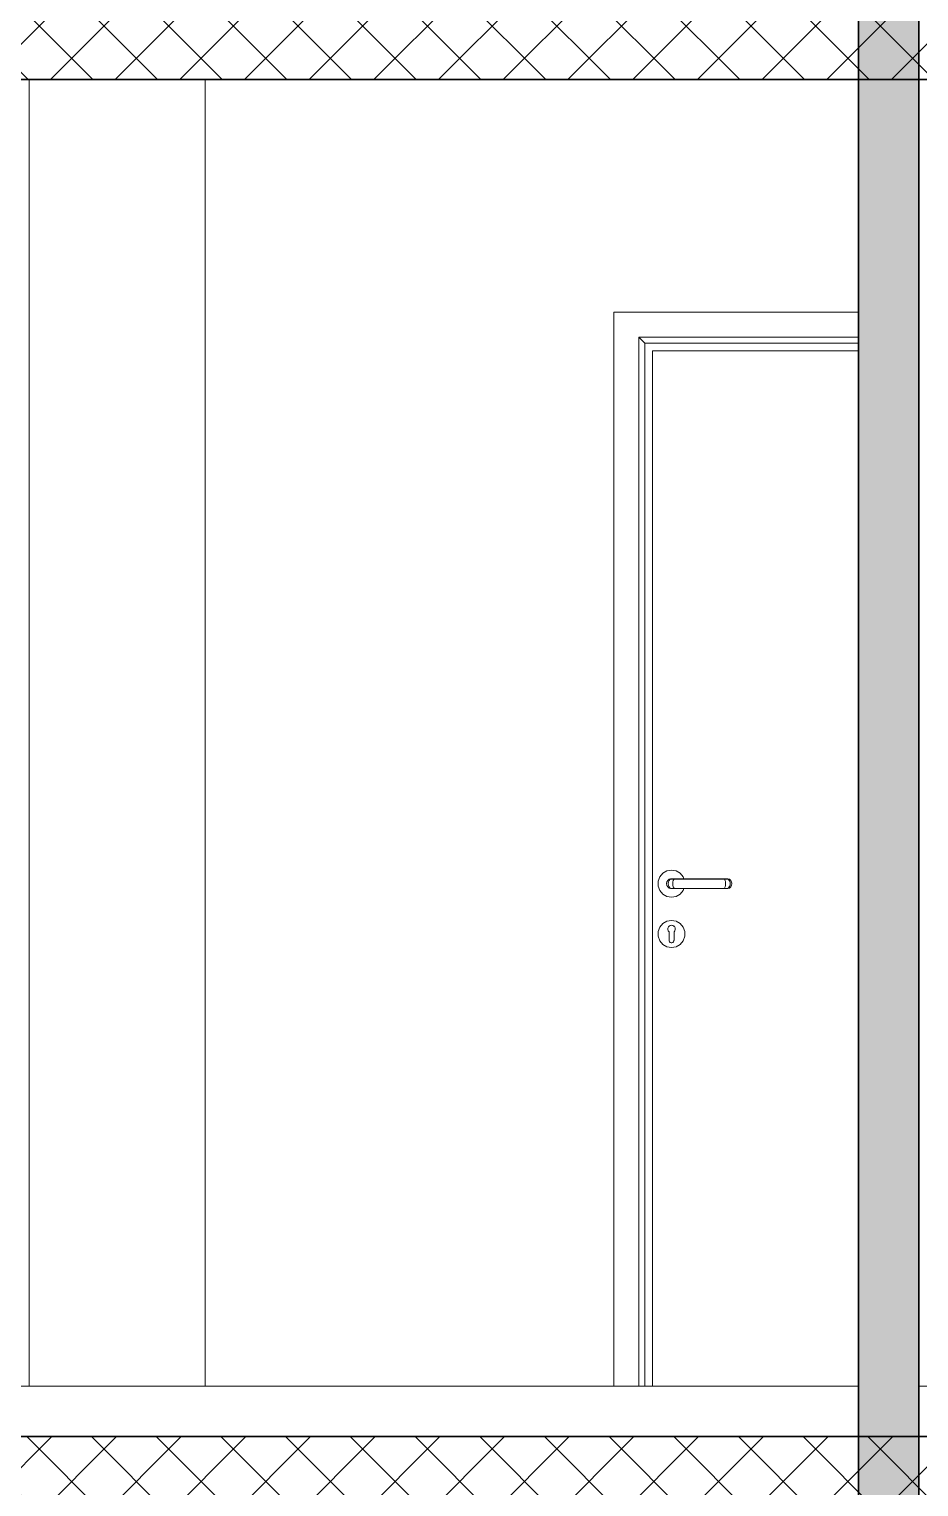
# Model space of a CAD drawing. Header units: millimetres. Extents: x -15634 to 67596, y -3027 to 55843.
# Drawn here: x 37944 to 39714, y 29396 to 32296 of the extents above; entities that cross this region are included whole.
import ezdxf

# ---------------------------------------------------------------- set-up
doc = ezdxf.new("R2010")
doc.units = ezdxf.units.MM
doc.header["$MEASUREMENT"] = 0
doc.set_wipeout_variables(frame=1)
doc.linetypes.add('Wipeout_Contour', pattern=[1000, 0, -1000])
doc.layers.add('Structural - Bearing', color=7, linetype='Continuous')
for name, color, linetype, lineweight in [('Structural - Bearing_Pen_No__1', 7, 'Continuous', 13), ('Structural - Bearing_Pen_No__101', 252, 'Continuous', 13), ('Structural - Bearing_Pen_No__7', 7, 'Continuous', 35)]:
    doc.layers.add(name, color=color, linetype=linetype, lineweight=lineweight)
doc.layers.add('Structural - Bearing_Pen_No__61', color=7, linetype='Continuous', lineweight=20, true_color=0x6a6a6a)
doc.layers.add('Structural - Bearing_Pen_No__82', color=7, linetype='Continuous', lineweight=20, true_color=0xaaaaaa)
pattern_1 = [(45, (0, 0), (-64.34671, 64.34671), []), (135, (0, 0), (64.34671, 64.34671), [])]

msp = doc.modelspace()

# ---------------------------------------------------------------- linework, layer by layer
at = {"layer": 'Structural - Bearing_Pen_No__1', "color": 7, "linetype": 'Continuous', "lineweight": 13}
for p, q in [((39714.4, 29495.6), (39714.4, 32395.6)), ((39714.4, 26595.6), (39714.4, 29495.6)), ((39714.4, 29495.6), (43944.4, 29495.6))]:
    msp.add_line(p, q, dxfattribs=at)
at = {"layer": 'Structural - Bearing_Pen_No__61', "color": 251, "linetype": 'Continuous', "lineweight": 20, "true_color": 0x6a6a6a}
msp.add_lwpolyline([(39714.4, 29595.6), (43944.4, 29595.6)], dxfattribs=at)

# ---------------------------------------------------------------- wipeouts: each hides what was drawn before it
at = {"color": 254, "linetype": 'Wipeout_Contour', "lineweight": 0, "ltscale": 196189.724483}
msp.add_wipeout([(37944.4, 29495.6), (38294.4, 29495.6), (38294.4, 32195.6), (37944.4, 32195.6)], dxfattribs=at).dxf.layer = 'Structural - Bearing'
at = {"color": 254, "linetype": 'Wipeout_Contour', "lineweight": 0, "ltscale": 198917.52706}
msp.add_wipeout([(39169.4, 31670.6), (39157.4, 31682.6), (39157.4, 29595.6), (39169.4, 29595.6)], dxfattribs=at).dxf.layer = 'Structural - Bearing'
at = {"color": 254, "linetype": 'Wipeout_Contour', "lineweight": 0, "ltscale": 347891.274648}
msp.add_wipeout([(39228.8, 30509.4), (39229.7, 30507), (39229.8, 30504.4), (39229.7, 30504.4), (39239.7, 30516.2), (39231.6, 30520.9), (39227.8, 30510.5)], dxfattribs=at).dxf.layer = 'Structural - Bearing'

# ---------------------------------------------------------------- next in the draw order: linework, layer by layer
at = {"layer": 'Structural - Bearing_Pen_No__82', "color": 253, "linetype": 'Continuous', "lineweight": 20, "true_color": 0xaaaaaa}
msp.add_line((37944.4, 29595.6), (37944.4, 32195.6), dxfattribs=at)

# ---------------------------------------------------------------- next in the draw order: wipeouts: each hides what was drawn before it
at = {"color": 254, "linetype": 'Wipeout_Contour', "lineweight": 0, "ltscale": 202153.212318}
msp.add_wipeout([(39157.4, 31682.6), (39169.4, 31670.6), (39594.4, 31670.6), (39594.4, 31682.6)], dxfattribs=at).dxf.layer = 'Structural - Bearing'
at = {"color": 254, "linetype": 'Wipeout_Contour', "lineweight": 0, "ltscale": 298182.568609}
msp.add_wipeout([(39228.9, 30502), (39227.4, 30500), (39227.4, 30498.5), (39245.7, 30509.1), (39239.7, 30516.2), (39229.7, 30504.4)], dxfattribs=at).dxf.layer = 'Structural - Bearing'

# ---------------------------------------------------------------- next in the draw order: wipeouts: each hides what was drawn before it
at = {"color": 254, "linetype": 'Wipeout_Contour', "lineweight": 0, "ltscale": 198858.908114}
msp.add_wipeout([(39107.4, 29595.6), (39157.4, 29595.6), (39157.4, 31682.6), (39107.4, 31732.6)], dxfattribs=at).dxf.layer = 'Structural - Bearing'
at = {"color": 254, "linetype": 'Wipeout_Contour', "lineweight": 0, "ltscale": 198829.356459}
msp.add_wipeout([(39239.7, 30516.3), (39231.6, 30521), (39231.6, 30520.9), (39239.7, 30516.2)], dxfattribs=at).dxf.layer = 'Structural - Bearing'

# ---------------------------------------------------------------- next in the draw order: wipeouts: each hides what was drawn before it
at = {"color": 254, "linetype": 'Wipeout_Contour', "lineweight": 0, "ltscale": 202182.749193}
msp.add_wipeout([(39107.4, 31732.6), (39157.4, 31682.6), (39594.4, 31682.6), (39594.4, 31732.6)], dxfattribs=at).dxf.layer = 'Structural - Bearing'
at = {"color": 254, "linetype": 'Wipeout_Contour', "lineweight": 0, "ltscale": 198933.664498}
msp.add_wipeout([(39169.4, 29595.6), (39184.4, 29595.6), (39184.4, 31655.6), (39169.4, 31655.6)], dxfattribs=at).dxf.layer = 'Structural - Bearing'
at = {"color": 254, "linetype": 'Wipeout_Contour', "lineweight": 0, "ltscale": 298185.850176}
msp.add_wipeout([(39227.1, 30511.3), (39227.8, 30510.5), (39231.6, 30520.9), (39222.4, 30522.5), (39222.4, 30513), (39224.9, 30512.6)], dxfattribs=at).dxf.layer = 'Structural - Bearing'

# ---------------------------------------------------------------- next in the draw order: wipeouts: each hides what was drawn before it
at = {"color": 254, "linetype": 'Wipeout_Contour', "lineweight": 0, "ltscale": 252502.293989}
msp.add_wipeout([(39169.4, 31670.6), (39169.4, 31655.6), (39184.4, 31655.6), (39594.4, 31655.6), (39594.4, 31670.6)], dxfattribs=at).dxf.layer = 'Structural - Bearing'
at = {"color": 254, "linetype": 'Wipeout_Contour', "lineweight": 0, "ltscale": 1392795.351015253}
msp.add_wipeout([(39195.8, 30600.3), (39195.8, 30590.9), (39199, 30582.1), (39205, 30574.9), (39213.1, 30570.2), (39222.4, 30568.6), (39231.6, 30570.2), (39239.7, 30574.9), (39245.7, 30582.1), (39247.1, 30585.8), (39237.6, 30585.8), (39220.6, 30585.8), (39217.4, 30586.9), (39214.7, 30589.2), (39213, 30592.2), (39212.4, 30595.6), (39213, 30599), (39214.7, 30602), (39217.4, 30604.3), (39220.6, 30605.5), (39247.1, 30605.5), (39245.7, 30609.1), (39239.7, 30616.3), (39231.6, 30621), (39222.4, 30622.6), (39213.1, 30621), (39205, 30616.3), (39199, 30609.1)], dxfattribs=at).dxf.layer = 'Structural - Bearing'
at = {"color": 254, "linetype": 'Wipeout_Contour', "lineweight": 0, "ltscale": 198791.436598}
msp.add_wipeout([(39227.4, 30496.5), (39248.9, 30500.3), (39245.7, 30509.1), (39227.4, 30498.5)], dxfattribs=at).dxf.layer = 'Structural - Bearing'

# ---------------------------------------------------------------- next in the draw order: wipeouts: each hides what was drawn before it
at = {"color": 254, "linetype": 'Wipeout_Contour', "lineweight": 0, "ltscale": 198946.728404}
msp.add_wipeout([(39215.4, 30595.6), (39212.4, 30595.6), (39213, 30592.2), (39216, 30592.2)], dxfattribs=at).dxf.layer = 'Structural - Bearing'
at = {"color": 254, "linetype": 'Wipeout_Contour', "lineweight": 0, "ltscale": 198809.753539}
msp.add_wipeout([(39231.6, 30521), (39222.4, 30522.6), (39222.4, 30522.5), (39231.6, 30520.9)], dxfattribs=at).dxf.layer = 'Structural - Bearing'
at = {"color": 254, "linetype": 'Wipeout_Contour', "lineweight": 0, "ltscale": 248399.648059}
msp.add_wipeout([(39231.6, 30470.3), (39239.7, 30475), (39227.4, 30489.6), (39227.4, 30483.1), (39227.2, 30482.3)], dxfattribs=at).dxf.layer = 'Structural - Bearing'

# ---------------------------------------------------------------- next in the draw order: wipeouts: each hides what was drawn before it
at = {"color": 254, "linetype": 'Wipeout_Contour', "lineweight": 0, "ltscale": 198942.301971}
msp.add_wipeout([(39216, 30592.2), (39213, 30592.2), (39214.7, 30589.2), (39217.5, 30589.2)], dxfattribs=at).dxf.layer = 'Structural - Bearing'
at = {"color": 254, "linetype": 'Wipeout_Contour', "lineweight": 0, "ltscale": 298150.302696}
msp.add_wipeout([(39219.8, 30512.6), (39222.4, 30513), (39222.4, 30522.5), (39213.2, 30520.9), (39216.9, 30510.5), (39217.6, 30511.3)], dxfattribs=at).dxf.layer = 'Structural - Bearing'
at = {"color": 254, "linetype": 'Wipeout_Contour', "lineweight": 0, "ltscale": 198745.030436}
msp.add_wipeout([(39227.4, 30489.6), (39239.7, 30475), (39245.7, 30482.2), (39227.4, 30492.7)], dxfattribs=at).dxf.layer = 'Structural - Bearing'

# ---------------------------------------------------------------- next in the draw order: wipeouts: each hides what was drawn before it
at = {"color": 254, "linetype": 'Wipeout_Contour', "lineweight": 0, "ltscale": 198992.602999}
msp.add_wipeout([(39217.4, 30604.3), (39219.9, 30604.3), (39222.8, 30605.5), (39220.6, 30605.5)], dxfattribs=at).dxf.layer = 'Structural - Bearing'
at = {"color": 254, "linetype": 'Wipeout_Contour', "lineweight": 0, "ltscale": 198942.421014}
msp.add_wipeout([(39214.7, 30589.2), (39217.4, 30586.9), (39219.9, 30586.9), (39217.5, 30589.2)], dxfattribs=at).dxf.layer = 'Structural - Bearing'
at = {"color": 254, "linetype": 'Wipeout_Contour', "lineweight": 0, "ltscale": 198780.649741}
msp.add_wipeout([(39222.4, 30522.6), (39213.1, 30521), (39213.2, 30520.9), (39222.4, 30522.5)], dxfattribs=at).dxf.layer = 'Structural - Bearing'
at = {"color": 254, "linetype": 'Wipeout_Contour', "lineweight": 0, "ltscale": 198765.235098}
msp.add_wipeout([(39227.4, 30492.7), (39245.7, 30482.2), (39248.9, 30490.9), (39227.4, 30494.7)], dxfattribs=at).dxf.layer = 'Structural - Bearing'

# ---------------------------------------------------------------- next in the draw order: wipeouts: each hides what was drawn before it
at = {"color": 254, "linetype": 'Wipeout_Contour', "lineweight": 0, "ltscale": 198979.544209}
msp.add_wipeout([(39214.7, 30602), (39217.5, 30602), (39219.9, 30604.3), (39217.4, 30604.3)], dxfattribs=at).dxf.layer = 'Structural - Bearing'
at = {"color": 254, "linetype": 'Wipeout_Contour', "lineweight": 0, "ltscale": 198947.066622}
msp.add_wipeout([(39217.4, 30586.9), (39220.6, 30585.8), (39222.8, 30585.8), (39219.9, 30586.9)], dxfattribs=at).dxf.layer = 'Structural - Bearing'
at = {"color": 254, "linetype": 'Wipeout_Contour', "lineweight": 0, "ltscale": 198780.740518}
msp.add_wipeout([(39227.4, 30494.7), (39248.9, 30490.9), (39248.9, 30500.3), (39227.4, 30496.5)], dxfattribs=at).dxf.layer = 'Structural - Bearing'

# ---------------------------------------------------------------- next in the draw order: wipeouts: each hides what was drawn before it
at = {"color": 254, "linetype": 'Wipeout_Contour', "lineweight": 0, "ltscale": 198966.533192}
msp.add_wipeout([(39214.7, 30602), (39213, 30599), (39216, 30599), (39217.5, 30602)], dxfattribs=at).dxf.layer = 'Structural - Bearing'
at = {"color": 254, "linetype": 'Wipeout_Contour', "lineweight": 0, "ltscale": 347793.337157}
msp.add_wipeout([(39216, 30509.4), (39216.9, 30510.5), (39213.2, 30520.9), (39205.1, 30516.2), (39215, 30504.4), (39215, 30504.4), (39215, 30507)], dxfattribs=at).dxf.layer = 'Structural - Bearing'
at = {"color": 254, "linetype": 'Wipeout_Contour', "lineweight": 0, "ltscale": 198832.060089}
msp.add_wipeout([(39249, 30500.3), (39245.7, 30509.1), (39245.7, 30509.1), (39248.9, 30500.3)], dxfattribs=at).dxf.layer = 'Structural - Bearing'
at = {"color": 254, "linetype": 'Wipeout_Contour', "lineweight": 0, "ltscale": 397393.792703}
msp.add_wipeout([(39227.1, 30481.4), (39226.2, 30479.9), (39224.9, 30478.8), (39223.2, 30478.2), (39222.4, 30478.2), (39222.4, 30468.7), (39231.6, 30470.3), (39227.2, 30482.3)], dxfattribs=at).dxf.layer = 'Structural - Bearing'

# ---------------------------------------------------------------- next in the draw order: wipeouts: each hides what was drawn before it
at = {"color": 254, "linetype": 'Wipeout_Contour', "lineweight": 0, "ltscale": 198955.143962}
msp.add_wipeout([(39212.4, 30595.6), (39215.4, 30595.6), (39216, 30599), (39213, 30599)], dxfattribs=at).dxf.layer = 'Structural - Bearing'
at = {"color": 254, "linetype": 'Wipeout_Contour', "lineweight": 0, "ltscale": 198745.563228}
msp.add_wipeout([(39213.1, 30521), (39205, 30516.3), (39205.1, 30516.2), (39213.2, 30520.9)], dxfattribs=at).dxf.layer = 'Structural - Bearing'
at = {"color": 254, "linetype": 'Wipeout_Contour', "lineweight": 0, "ltscale": 198716.518197}
msp.add_wipeout([(39231.6, 30470.2), (39239.7, 30474.9), (39239.7, 30475), (39231.6, 30470.3)], dxfattribs=at).dxf.layer = 'Structural - Bearing'

# ---------------------------------------------------------------- next in the draw order: wipeouts: each hides what was drawn before it
at = {"color": 254, "linetype": 'Wipeout_Contour', "lineweight": 0, "ltscale": 198965.927525}
msp.add_wipeout([(39215.4, 30595.6), (39216, 30592.2), (39225, 30592.2), (39224.7, 30595.6)], dxfattribs=at).dxf.layer = 'Structural - Bearing'
at = {"color": 254, "linetype": 'Wipeout_Contour', "lineweight": 0, "ltscale": 298078.929072}
msp.add_wipeout([(39215.8, 30502), (39215, 30504.4), (39205.1, 30516.2), (39199.1, 30509.1), (39217.4, 30498.5), (39217.4, 30500)], dxfattribs=at).dxf.layer = 'Structural - Bearing'
at = {"color": 254, "linetype": 'Wipeout_Contour', "lineweight": 0, "ltscale": 397350.947503}
msp.add_wipeout([(39221.5, 30478.2), (39219.9, 30478.8), (39218.5, 30479.9), (39217.7, 30481.4), (39217.5, 30482.3), (39213.2, 30470.3), (39222.4, 30468.7), (39222.4, 30478.2)], dxfattribs=at).dxf.layer = 'Structural - Bearing'
at = {"color": 254, "linetype": 'Wipeout_Contour', "lineweight": 0, "ltscale": 198753.361678}
msp.add_wipeout([(39239.7, 30474.9), (39245.7, 30482.1), (39245.7, 30482.2), (39239.7, 30475)], dxfattribs=at).dxf.layer = 'Structural - Bearing'

# ---------------------------------------------------------------- next in the draw order: wipeouts: each hides what was drawn before it
at = {"color": 254, "linetype": 'Wipeout_Contour', "lineweight": 0, "ltscale": 198960.59629}
msp.add_wipeout([(39216, 30592.2), (39217.5, 30589.2), (39225.9, 30589.2), (39225, 30592.2)], dxfattribs=at).dxf.layer = 'Structural - Bearing'
at = {"color": 254, "linetype": 'Wipeout_Contour', "lineweight": 0, "ltscale": 198708.718347}
msp.add_wipeout([(39205, 30516.3), (39199, 30509.1), (39199.1, 30509.1), (39205.1, 30516.2)], dxfattribs=at).dxf.layer = 'Structural - Bearing'
at = {"color": 254, "linetype": 'Wipeout_Contour', "lineweight": 0, "ltscale": 198787.507563}
msp.add_wipeout([(39245.7, 30482.1), (39249, 30490.9), (39248.9, 30490.9), (39245.7, 30482.2)], dxfattribs=at).dxf.layer = 'Structural - Bearing'

# ---------------------------------------------------------------- next in the draw order: wipeouts: each hides what was drawn before it
at = {"color": 254, "linetype": 'Wipeout_Contour', "lineweight": 0, "ltscale": 199006.932146}
msp.add_wipeout([(39222.8, 30605.5), (39219.9, 30604.3), (39227.3, 30604.3), (39229, 30605.5)], dxfattribs=at).dxf.layer = 'Structural - Bearing'
at = {"color": 254, "linetype": 'Wipeout_Contour', "lineweight": 0, "ltscale": 198959.025188}
msp.add_wipeout([(39217.5, 30589.2), (39219.9, 30586.9), (39227.3, 30586.9), (39225.9, 30589.2)], dxfattribs=at).dxf.layer = 'Structural - Bearing'
at = {"color": 254, "linetype": 'Wipeout_Contour', "lineweight": 0, "ltscale": 198696.811492}
msp.add_wipeout([(39217.4, 30498.5), (39199.1, 30509.1), (39195.9, 30500.3), (39217.4, 30496.5)], dxfattribs=at).dxf.layer = 'Structural - Bearing'
at = {"color": 254, "linetype": 'Wipeout_Contour', "lineweight": 0, "ltscale": 198814.834488}
msp.add_wipeout([(39249, 30490.9), (39249, 30500.3), (39248.9, 30500.3), (39248.9, 30490.9)], dxfattribs=at).dxf.layer = 'Structural - Bearing'
at = {"color": 254, "linetype": 'Wipeout_Contour', "lineweight": 0, "ltscale": 198681.420701}
msp.add_wipeout([(39222.4, 30468.6), (39231.6, 30470.2), (39231.6, 30470.3), (39222.4, 30468.7)], dxfattribs=at).dxf.layer = 'Structural - Bearing'

# ---------------------------------------------------------------- next in the draw order: wipeouts: each hides what was drawn before it
at = {"color": 254, "linetype": 'Wipeout_Contour', "lineweight": 0, "ltscale": 198996.145308}
msp.add_wipeout([(39219.9, 30604.3), (39217.5, 30602), (39225.9, 30602), (39227.3, 30604.3)], dxfattribs=at).dxf.layer = 'Structural - Bearing'
at = {"color": 254, "linetype": 'Wipeout_Contour', "lineweight": 0, "ltscale": 198961.399037}
msp.add_wipeout([(39219.9, 30586.9), (39222.8, 30585.8), (39229, 30585.8), (39227.3, 30586.9)], dxfattribs=at).dxf.layer = 'Structural - Bearing'
at = {"color": 254, "linetype": 'Wipeout_Contour', "lineweight": 0, "ltscale": 248332.574872}
msp.add_wipeout([(39205.1, 30475), (39213.2, 30470.3), (39217.5, 30482.3), (39217.4, 30483.1), (39217.4, 30489.6)], dxfattribs=at).dxf.layer = 'Structural - Bearing'

# ---------------------------------------------------------------- next in the draw order: wipeouts: each hides what was drawn before it
at = {"color": 254, "linetype": 'Wipeout_Contour', "lineweight": 0, "ltscale": 198984.825303}
msp.add_wipeout([(39217.5, 30602), (39216, 30599), (39225, 30599), (39225.9, 30602)], dxfattribs=at).dxf.layer = 'Structural - Bearing'
at = {"color": 254, "linetype": 'Wipeout_Contour', "lineweight": 0, "ltscale": 198674.559342}
msp.add_wipeout([(39199, 30509.1), (39195.8, 30500.3), (39195.9, 30500.3), (39199.1, 30509.1)], dxfattribs=at).dxf.layer = 'Structural - Bearing'
at = {"color": 254, "linetype": 'Wipeout_Contour', "lineweight": 0, "ltscale": 198652.298649}
msp.add_wipeout([(39213.1, 30470.2), (39222.4, 30468.6), (39222.4, 30468.7), (39213.2, 30470.3)], dxfattribs=at).dxf.layer = 'Structural - Bearing'

# ---------------------------------------------------------------- next in the draw order: wipeouts: each hides what was drawn before it
at = {"color": 254, "linetype": 'Wipeout_Contour', "lineweight": 0, "ltscale": 198974.342278}
msp.add_wipeout([(39216, 30599), (39215.4, 30595.6), (39224.7, 30595.6), (39225, 30599)], dxfattribs=at).dxf.layer = 'Structural - Bearing'
at = {"color": 254, "linetype": 'Wipeout_Contour', "lineweight": 0, "ltscale": 198681.296399}
msp.add_wipeout([(39217.4, 30496.5), (39195.9, 30500.3), (39195.9, 30490.9), (39217.4, 30494.7)], dxfattribs=at).dxf.layer = 'Structural - Bearing'

# ---------------------------------------------------------------- next in the draw order: wipeouts: each hides what was drawn before it
at = {"color": 254, "linetype": 'Wipeout_Contour', "lineweight": 0, "ltscale": 198998.11617}
msp.add_wipeout([(39236.1, 30595.6), (39224.7, 30595.6), (39225, 30592.2), (39236.1, 30592.2)], dxfattribs=at).dxf.layer = 'Structural - Bearing'
at = {"color": 254, "linetype": 'Wipeout_Contour', "lineweight": 0, "ltscale": 198670.5925}
msp.add_wipeout([(39217.4, 30494.7), (39195.9, 30490.9), (39199.1, 30482.2), (39217.4, 30492.7)], dxfattribs=at).dxf.layer = 'Structural - Bearing'

# ---------------------------------------------------------------- next in the draw order: wipeouts: each hides what was drawn before it
at = {"color": 254, "linetype": 'Wipeout_Contour', "lineweight": 0, "ltscale": 198991.378054}
msp.add_wipeout([(39225, 30592.2), (39225.9, 30589.2), (39236.4, 30589.2), (39236.1, 30592.2)], dxfattribs=at).dxf.layer = 'Structural - Bearing'
at = {"color": 254, "linetype": 'Wipeout_Contour', "lineweight": 0, "ltscale": 198664.625713}
msp.add_wipeout([(39217.4, 30492.7), (39199.1, 30482.2), (39205.1, 30475), (39217.4, 30489.6)], dxfattribs=at).dxf.layer = 'Structural - Bearing'

# ---------------------------------------------------------------- next in the draw order: wipeouts: each hides what was drawn before it
at = {"color": 254, "linetype": 'Wipeout_Contour', "lineweight": 0, "ltscale": 199031.485929}
msp.add_wipeout([(39229, 30605.5), (39227.3, 30604.3), (39236.7, 30604.3), (39237.1, 30605.5)], dxfattribs=at).dxf.layer = 'Structural - Bearing'
at = {"color": 254, "linetype": 'Wipeout_Contour', "lineweight": 0, "ltscale": 198987.156818}
msp.add_wipeout([(39225.9, 30589.2), (39227.3, 30586.9), (39236.7, 30586.9), (39236.4, 30589.2)], dxfattribs=at).dxf.layer = 'Structural - Bearing'
at = {"color": 254, "linetype": 'Wipeout_Contour', "lineweight": 0, "ltscale": 198647.213522}
msp.add_wipeout([(39195.8, 30500.3), (39195.8, 30490.9), (39195.9, 30490.9), (39195.9, 30500.3)], dxfattribs=at).dxf.layer = 'Structural - Bearing'
at = {"color": 254, "linetype": 'Wipeout_Contour', "lineweight": 0, "ltscale": 198632.678807}
msp.add_wipeout([(39205, 30474.9), (39213.1, 30470.2), (39213.2, 30470.3), (39205.1, 30475)], dxfattribs=at).dxf.layer = 'Structural - Bearing'

# ---------------------------------------------------------------- next in the draw order: wipeouts: each hides what was drawn before it
at = {"color": 254, "linetype": 'Wipeout_Contour', "lineweight": 0, "ltscale": 199024.271733}
msp.add_wipeout([(39227.3, 30604.3), (39225.9, 30602), (39236.4, 30602), (39236.7, 30604.3)], dxfattribs=at).dxf.layer = 'Structural - Bearing'
at = {"color": 254, "linetype": 'Wipeout_Contour', "lineweight": 0, "ltscale": 198985.958411}
msp.add_wipeout([(39227.3, 30586.9), (39229, 30585.8), (39237.1, 30585.8), (39236.7, 30586.9)], dxfattribs=at).dxf.layer = 'Structural - Bearing'
at = {"color": 254, "linetype": 'Wipeout_Contour', "lineweight": 0, "ltscale": 198629.97255}
msp.add_wipeout([(39195.8, 30490.9), (39199, 30482.1), (39199.1, 30482.2), (39195.9, 30490.9)], dxfattribs=at).dxf.layer = 'Structural - Bearing'

# ---------------------------------------------------------------- next in the draw order: wipeouts: each hides what was drawn before it
at = {"color": 254, "linetype": 'Wipeout_Contour', "lineweight": 0, "ltscale": 199015.603356}
msp.add_wipeout([(39225.9, 30602), (39225, 30599), (39236.1, 30599), (39236.4, 30602)], dxfattribs=at).dxf.layer = 'Structural - Bearing'
at = {"color": 254, "linetype": 'Wipeout_Contour', "lineweight": 0, "ltscale": 198624.924538}
msp.add_wipeout([(39199, 30482.1), (39205, 30474.9), (39205.1, 30475), (39199.1, 30482.2)], dxfattribs=at).dxf.layer = 'Structural - Bearing'

# ---------------------------------------------------------------- next in the draw order: wipeouts: each hides what was drawn before it
at = {"color": 254, "linetype": 'Wipeout_Contour', "lineweight": 0, "ltscale": 199006.529577}
msp.add_wipeout([(39225, 30599), (39224.7, 30595.6), (39236.1, 30595.6), (39236.1, 30599)], dxfattribs=at).dxf.layer = 'Structural - Bearing'
at = {"color": 254, "linetype": 'Wipeout_Contour', "lineweight": 0, "ltscale": 1341470.86408946}
msp.add_wipeout([(39215, 30507), (39215, 30504.4), (39215.8, 30502), (39217.4, 30500), (39217.4, 30483.1), (39217.7, 30481.4), (39218.5, 30479.9), (39219.9, 30478.8), (39221.5, 30478.2), (39223.2, 30478.2), (39224.9, 30478.8), (39226.2, 30479.9), (39227.1, 30481.4), (39227.4, 30483.1), (39227.4, 30500), (39228.9, 30502), (39229.7, 30504.4), (39229.8, 30504.4), (39229.7, 30507), (39228.8, 30509.4), (39227.8, 30510.5), (39227.1, 30511.3), (39224.9, 30512.6), (39222.4, 30513), (39219.8, 30512.6), (39217.6, 30511.3), (39216, 30509.4)], dxfattribs=at).dxf.layer = 'Structural - Bearing'

# ---------------------------------------------------------------- next in the draw order: wipeouts: each hides what was drawn before it
at = {"color": 254, "linetype": 'Wipeout_Contour', "lineweight": 0, "ltscale": 199146.119522}
msp.add_wipeout([(39236.1, 30595.6), (39236.1, 30592.2), (39318.6, 30592.2), (39318.7, 30595.6)], dxfattribs=at).dxf.layer = 'Structural - Bearing'

# ---------------------------------------------------------------- next in the draw order: wipeouts: each hides what was drawn before it
at = {"color": 254, "linetype": 'Wipeout_Contour', "lineweight": 0, "ltscale": 199138.219697}
msp.add_wipeout([(39318.6, 30592.2), (39236.1, 30592.2), (39236.4, 30589.2), (39318.4, 30589.2)], dxfattribs=at).dxf.layer = 'Structural - Bearing'

# ---------------------------------------------------------------- next in the draw order: wipeouts: each hides what was drawn before it
at = {"color": 254, "linetype": 'Wipeout_Contour', "lineweight": 0, "ltscale": 199173.071709}
msp.add_wipeout([(39237.1, 30605.5), (39236.7, 30604.3), (39318, 30604.3), (39317.6, 30605.5)], dxfattribs=at).dxf.layer = 'Structural - Bearing'
at = {"color": 254, "linetype": 'Wipeout_Contour', "lineweight": 0, "ltscale": 199131.779875}
msp.add_wipeout([(39236.4, 30589.2), (39236.7, 30586.9), (39318, 30586.9), (39318.4, 30589.2)], dxfattribs=at).dxf.layer = 'Structural - Bearing'

# ---------------------------------------------------------------- next in the draw order: wipeouts: each hides what was drawn before it
at = {"color": 254, "linetype": 'Wipeout_Contour', "lineweight": 0, "ltscale": 199168.867891}
msp.add_wipeout([(39236.7, 30604.3), (39236.4, 30602), (39318.4, 30602), (39318, 30604.3)], dxfattribs=at).dxf.layer = 'Structural - Bearing'
at = {"color": 254, "linetype": 'Wipeout_Contour', "lineweight": 0, "ltscale": 199127.576523}
msp.add_wipeout([(39236.7, 30586.9), (39237.1, 30585.8), (39317.6, 30585.8), (39318, 30586.9)], dxfattribs=at).dxf.layer = 'Structural - Bearing'

# ---------------------------------------------------------------- next in the draw order: wipeouts: each hides what was drawn before it
at = {"color": 254, "linetype": 'Wipeout_Contour', "lineweight": 0, "ltscale": 199162.427181}
msp.add_wipeout([(39236.1, 30599), (39318.6, 30599), (39318.4, 30602), (39236.4, 30602)], dxfattribs=at).dxf.layer = 'Structural - Bearing'

# ---------------------------------------------------------------- next in the draw order: wipeouts: each hides what was drawn before it
at = {"color": 254, "linetype": 'Wipeout_Contour', "lineweight": 0, "ltscale": 199154.526692}
msp.add_wipeout([(39236.1, 30599), (39236.1, 30595.6), (39318.7, 30595.6), (39318.6, 30599)], dxfattribs=at).dxf.layer = 'Structural - Bearing'

# ---------------------------------------------------------------- next in the draw order: wipeouts: each hides what was drawn before it
at = {"color": 254, "linetype": 'Wipeout_Contour', "lineweight": 0, "ltscale": 199294.140275}
msp.add_wipeout([(39318.6, 30592.2), (39329.7, 30592.2), (39330, 30595.6), (39318.7, 30595.6)], dxfattribs=at).dxf.layer = 'Structural - Bearing'

# ---------------------------------------------------------------- next in the draw order: wipeouts: each hides what was drawn before it
at = {"color": 254, "linetype": 'Wipeout_Contour', "lineweight": 0, "ltscale": 199285.078007}
msp.add_wipeout([(39318.4, 30589.2), (39328.8, 30589.2), (39329.7, 30592.2), (39318.6, 30592.2)], dxfattribs=at).dxf.layer = 'Structural - Bearing'

# ---------------------------------------------------------------- next in the draw order: wipeouts: each hides what was drawn before it
at = {"color": 254, "linetype": 'Wipeout_Contour', "lineweight": 0, "ltscale": 199314.670969}
msp.add_wipeout([(39317.6, 30605.5), (39318, 30604.3), (39327.5, 30604.3), (39325.8, 30605.5)], dxfattribs=at).dxf.layer = 'Structural - Bearing'
at = {"color": 254, "linetype": 'Wipeout_Contour', "lineweight": 0, "ltscale": 199276.41822}
msp.add_wipeout([(39318.4, 30589.2), (39318, 30586.9), (39327.5, 30586.9), (39328.8, 30589.2)], dxfattribs=at).dxf.layer = 'Structural - Bearing'

# ---------------------------------------------------------------- next in the draw order: wipeouts: each hides what was drawn before it
at = {"color": 254, "linetype": 'Wipeout_Contour', "lineweight": 0, "ltscale": 199313.479343}
msp.add_wipeout([(39318, 30604.3), (39318.4, 30602), (39328.8, 30602), (39327.5, 30604.3)], dxfattribs=at).dxf.layer = 'Structural - Bearing'
at = {"color": 254, "linetype": 'Wipeout_Contour', "lineweight": 0, "ltscale": 199269.208107}
msp.add_wipeout([(39318, 30586.9), (39317.6, 30585.8), (39325.8, 30585.8), (39327.5, 30586.9)], dxfattribs=at).dxf.layer = 'Structural - Bearing'

# ---------------------------------------------------------------- next in the draw order: wipeouts: each hides what was drawn before it
at = {"color": 254, "linetype": 'Wipeout_Contour', "lineweight": 0, "ltscale": 199309.267675}
msp.add_wipeout([(39328.8, 30602), (39318.4, 30602), (39318.6, 30599), (39329.7, 30599)], dxfattribs=at).dxf.layer = 'Structural - Bearing'

# ---------------------------------------------------------------- next in the draw order: wipeouts: each hides what was drawn before it
at = {"color": 254, "linetype": 'Wipeout_Contour', "lineweight": 0, "ltscale": 199302.541212}
msp.add_wipeout([(39329.7, 30599), (39318.6, 30599), (39318.7, 30595.6), (39330, 30595.6)], dxfattribs=at).dxf.layer = 'Structural - Bearing'

# ---------------------------------------------------------------- next in the draw order: wipeouts: each hides what was drawn before it
at = {"color": 254, "linetype": 'Wipeout_Contour', "lineweight": 0, "ltscale": 199326.360846}
msp.add_wipeout([(39330, 30595.6), (39329.7, 30592.2), (39338.8, 30592.2), (39339.3, 30595.6)], dxfattribs=at).dxf.layer = 'Structural - Bearing'

# ---------------------------------------------------------------- next in the draw order: wipeouts: each hides what was drawn before it
at = {"color": 254, "linetype": 'Wipeout_Contour', "lineweight": 0, "ltscale": 199315.889958}
msp.add_wipeout([(39329.7, 30592.2), (39328.8, 30589.2), (39337.2, 30589.2), (39338.8, 30592.2)], dxfattribs=at).dxf.layer = 'Structural - Bearing'

# ---------------------------------------------------------------- next in the draw order: wipeouts: each hides what was drawn before it
at = {"color": 254, "linetype": 'Wipeout_Contour', "lineweight": 0, "ltscale": 199339.247629}
msp.add_wipeout([(39325.8, 30605.5), (39327.5, 30604.3), (39334.8, 30604.3), (39331.9, 30605.5)], dxfattribs=at).dxf.layer = 'Structural - Bearing'
at = {"color": 254, "linetype": 'Wipeout_Contour', "lineweight": 0, "ltscale": 199304.576845}
msp.add_wipeout([(39328.8, 30589.2), (39327.5, 30586.9), (39334.8, 30586.9), (39337.2, 30589.2)], dxfattribs=at).dxf.layer = 'Structural - Bearing'

# ---------------------------------------------------------------- next in the draw order: wipeouts: each hides what was drawn before it
at = {"color": 254, "linetype": 'Wipeout_Contour', "lineweight": 0, "ltscale": 199341.632774}
msp.add_wipeout([(39327.5, 30604.3), (39328.8, 30602), (39337.2, 30602), (39334.8, 30604.3)], dxfattribs=at).dxf.layer = 'Structural - Bearing'
at = {"color": 254, "linetype": 'Wipeout_Contour', "lineweight": 0, "ltscale": 199293.790348}
msp.add_wipeout([(39327.5, 30586.9), (39325.8, 30585.8), (39331.9, 30585.8), (39334.8, 30586.9)], dxfattribs=at).dxf.layer = 'Structural - Bearing'

# ---------------------------------------------------------------- next in the draw order: wipeouts: each hides what was drawn before it
at = {"color": 254, "linetype": 'Wipeout_Contour', "lineweight": 0, "ltscale": 199340.075925}
msp.add_wipeout([(39328.8, 30602), (39329.7, 30599), (39338.8, 30599), (39337.2, 30602)], dxfattribs=at).dxf.layer = 'Structural - Bearing'

# ---------------------------------------------------------------- next in the draw order: wipeouts: each hides what was drawn before it
at = {"color": 254, "linetype": 'Wipeout_Contour', "lineweight": 0, "ltscale": 199334.760439}
msp.add_wipeout([(39329.7, 30599), (39330, 30595.6), (39339.3, 30595.6), (39338.8, 30599)], dxfattribs=at).dxf.layer = 'Structural - Bearing'

# ---------------------------------------------------------------- next in the draw order: wipeouts: each hides what was drawn before it
at = {"color": 254, "linetype": 'Wipeout_Contour', "lineweight": 0, "ltscale": 199345.581743}
msp.add_wipeout([(39338.8, 30592.2), (39341.8, 30592.2), (39342.4, 30595.6), (39339.3, 30595.6)], dxfattribs=at).dxf.layer = 'Structural - Bearing'

# ---------------------------------------------------------------- next in the draw order: wipeouts: each hides what was drawn before it
at = {"color": 254, "linetype": 'Wipeout_Contour', "lineweight": 0, "ltscale": 199334.204728}
msp.add_wipeout([(39337.2, 30589.2), (39340, 30589.2), (39341.8, 30592.2), (39338.8, 30592.2)], dxfattribs=at).dxf.layer = 'Structural - Bearing'

# ---------------------------------------------------------------- next in the draw order: wipeouts: each hides what was drawn before it
at = {"color": 254, "linetype": 'Wipeout_Contour', "lineweight": 0, "ltscale": 199353.591743}
msp.add_wipeout([(39331.9, 30605.5), (39334.8, 30604.3), (39337.4, 30604.3), (39334.1, 30605.5)], dxfattribs=at).dxf.layer = 'Structural - Bearing'
at = {"color": 254, "linetype": 'Wipeout_Contour', "lineweight": 0, "ltscale": 199321.199058}
msp.add_wipeout([(39334.8, 30586.9), (39337.4, 30586.9), (39340, 30589.2), (39337.2, 30589.2)], dxfattribs=at).dxf.layer = 'Structural - Bearing'

# ---------------------------------------------------------------- next in the draw order: wipeouts: each hides what was drawn before it
at = {"color": 254, "linetype": 'Wipeout_Contour', "lineweight": 0, "ltscale": 199358.25192}
msp.add_wipeout([(39337.4, 30604.3), (39334.8, 30604.3), (39337.2, 30602), (39340, 30602)], dxfattribs=at).dxf.layer = 'Structural - Bearing'
at = {"color": 254, "linetype": 'Wipeout_Contour', "lineweight": 0, "ltscale": 199308.137721}
msp.add_wipeout([(39331.9, 30585.8), (39334.1, 30585.8), (39337.4, 30586.9), (39334.8, 30586.9)], dxfattribs=at).dxf.layer = 'Structural - Bearing'

# ---------------------------------------------------------------- next in the draw order: wipeouts: each hides what was drawn before it
at = {"color": 254, "linetype": 'Wipeout_Contour', "lineweight": 0, "ltscale": 199358.388492}
msp.add_wipeout([(39340, 30602), (39337.2, 30602), (39338.8, 30599), (39341.8, 30599)], dxfattribs=at).dxf.layer = 'Structural - Bearing'

# ---------------------------------------------------------------- next in the draw order: wipeouts: each hides what was drawn before it
at = {"color": 254, "linetype": 'Wipeout_Contour', "lineweight": 0, "ltscale": 199353.980534}
msp.add_wipeout([(39341.8, 30599), (39338.8, 30599), (39339.3, 30595.6), (39342.4, 30595.6)], dxfattribs=at).dxf.layer = 'Structural - Bearing'

# ---------------------------------------------------------------- next in the draw order: wipeouts: each hides what was drawn before it
at = {"color": 254, "linetype": 'Wipeout_Contour', "lineweight": 0, "ltscale": 398350.991729}
msp.add_wipeout([(38294.4, 29495.6), (39594.4, 29495.6), (39594.4, 29595.6), (39107.4, 29595.6), (39107.4, 31732.6), (39594.4, 31732.6), (39594.4, 32195.6), (38294.4, 32195.6)], dxfattribs=at).dxf.layer = 'Structural - Bearing'

# ---------------------------------------------------------------- next in the draw order: hatches: boundary and pattern name
at = {"layer": 'Structural - Bearing_Pen_No__1', "linetype": 'Continuous', "lineweight": 13}
h = msp.add_hatch(dxfattribs=at)
h.set_pattern_fill('CONCRETE_BLOCK', style=0, pattern_type=2)
h.set_pattern_definition(pattern_1)
h.paths.add_polyline_path([(-655.6, 32195.6), (44144.4, 32195.6), (44144.4, 32395.6), (-655.6, 32395.6)])
h = msp.add_hatch(dxfattribs=at)
h.set_pattern_fill('CONCRETE_BLOCK', style=0, pattern_type=2)
h.set_pattern_definition(pattern_1)
h.paths.add_polyline_path([(-655.6, 29295.6), (44144.4, 29295.6), (44144.4, 29495.6), (-655.6, 29495.6)])
at = {"layer": 'Structural - Bearing_Pen_No__101', "linetype": 'Continuous', "lineweight": 13}
for points in [[(39594.4, 29495.6), (39714.4, 29495.6), (39714.4, 32395.6), (39594.4, 32395.6)], [(39594.4, 26595.6), (39714.4, 26595.6), (39714.4, 29495.6), (39594.4, 29495.6)]]:
    msp.add_hatch(color=252, dxfattribs=at).paths.add_polyline_path(points)

# ---------------------------------------------------------------- next in the draw order: linework, layer by layer
at = {"layer": 'Structural - Bearing_Pen_No__1', "color": 7, "linetype": 'Continuous', "lineweight": 13}
for p, q in [((39594.4, 29495.6), (39594.4, 32395.6)), ((-655.6, 32195.6), (44144.4, 32195.6)), ((37134.4, 29495.6), (39594.4, 29495.6)), ((39594.4, 26595.6), (39594.4, 29495.6))]:
    msp.add_line(p, q, dxfattribs=at)
at = {"layer": 'Structural - Bearing_Pen_No__61', "color": 251, "linetype": 'Continuous', "lineweight": 20, "true_color": 0x6a6a6a}
msp.add_lwpolyline([(37134.4, 29595.6), (39594.4, 29595.6)], dxfattribs=at)
at = {"layer": 'Structural - Bearing_Pen_No__7', "color": 7, "linetype": 'Continuous', "lineweight": 35, "flags": 128}
for points in [[(-655.6, 32195.6), (44144.4, 32195.6), (44144.4, 32395.6), (-655.6, 32395.6)], [(39594.4, 29495.6), (39714.4, 29495.6), (39714.4, 32395.6), (39594.4, 32395.6)], [(-655.6, 29295.6), (44144.4, 29295.6), (44144.4, 29495.6), (-655.6, 29495.6)], [(39594.4, 26595.6), (39714.4, 26595.6), (39714.4, 29495.6), (39594.4, 29495.6)]]:
    msp.add_lwpolyline(points, close=True, dxfattribs=at)
at = {"layer": 'Structural - Bearing_Pen_No__82', "color": 253, "linetype": 'Continuous', "lineweight": 20, "true_color": 0xaaaaaa}
for p, q in [((38294.4, 29595.6), (38294.4, 32195.6)), ((39107.4, 31732.6), (39107.4, 29595.6)), ((39594.4, 31732.6), (39107.4, 31732.6)), ((39157.4, 29595.6), (39157.4, 31682.6)), ((39169.4, 31670.6), (39157.4, 31682.6)), ((39157.4, 31682.6), (39594.4, 31682.6)), ((39169.4, 29595.6), (39169.4, 31670.6)), ((39169.4, 31670.6), (39594.4, 31670.6)), ((39184.4, 29595.6), (39184.4, 31655.6)), ((39184.4, 31655.6), (39594.4, 31655.6)), ((39199, 30609.1), (39195.8, 30600.3)), ((39195.8, 30600.3), (39195.8, 30590.9)), ((39205, 30616.3), (39199, 30609.1)), ((39213.1, 30621), (39205, 30616.3)), ((39213, 30599), (39212.4, 30595.6)), ((39212.4, 30595.6), (39213, 30592.2)), ((39214.7, 30602), (39213, 30599)), ((39222.4, 30622.6), (39213.1, 30621)), ((39217.4, 30604.3), (39214.7, 30602)), ((39216, 30599), (39215.4, 30595.6)), ((39215.4, 30595.6), (39216, 30592.2)), ((39217.5, 30602), (39216, 30599)), ((39220.6, 30605.5), (39217.4, 30604.3)), ((39219.9, 30604.3), (39217.5, 30602)), ((39220.6, 30605.5), (39222.8, 30605.5)), ((39231.6, 30621), (39222.4, 30622.6)), ((39222.8, 30605.5), (39229, 30605.5)), ((39225, 30599), (39224.7, 30595.6)), ((39224.7, 30595.6), (39225, 30592.2)), ((39225.9, 30602), (39225, 30599)), ((39227.3, 30604.3), (39225.9, 30602)), ((39229, 30605.5), (39237.1, 30605.5)), ((39239.7, 30616.3), (39231.6, 30621)), ((39237.1, 30605.5), (39317.6, 30605.5)), ((39245.7, 30609.1), (39239.7, 30616.3)), ((39247.1, 30605.5), (39245.7, 30609.1)), ((39317.6, 30605.5), (39325.8, 30605.5)), ((39325.8, 30605.5), (39331.9, 30605.5)), ((39327.5, 30604.3), (39328.8, 30602)), ((39328.8, 30602), (39329.7, 30599)), ((39329.7, 30599), (39330, 30595.6)), ((39330, 30595.6), (39329.7, 30592.2)), ((39331.9, 30605.5), (39334.1, 30605.5)), ((39334.1, 30605.5), (39337.4, 30604.3)), ((39334.8, 30604.3), (39337.2, 30602)), ((39337.2, 30602), (39338.8, 30599)), ((39337.4, 30604.3), (39340, 30602)), ((39338.8, 30599), (39339.3, 30595.6)), ((39339.3, 30595.6), (39338.8, 30592.2)), ((39340, 30602), (39341.8, 30599)), ((39341.8, 30599), (39342.4, 30595.6)), ((39342.4, 30595.6), (39341.8, 30592.2)), ((39195.8, 30590.9), (39199, 30582.1)), ((39199, 30582.1), (39205, 30574.9)), ((39205, 30574.9), (39213.1, 30570.2)), ((39213, 30592.2), (39214.7, 30589.2)), ((39213.1, 30570.2), (39222.4, 30568.6)), ((39214.7, 30589.2), (39217.4, 30586.9)), ((39216, 30592.2), (39217.5, 30589.2)), ((39217.4, 30586.9), (39220.6, 30585.8)), ((39217.5, 30589.2), (39219.9, 30586.9)), ((39220.6, 30585.8), (39222.8, 30585.8)), ((39222.4, 30568.6), (39231.6, 30570.2)), ((39222.8, 30585.8), (39229, 30585.8)), ((39225, 30592.2), (39225.9, 30589.2)), ((39225.9, 30589.2), (39227.3, 30586.9)), ((39229, 30585.8), (39237.1, 30585.8)), ((39231.6, 30570.2), (39239.7, 30574.9)), ((39237.1, 30585.8), (39317.6, 30585.8)), ((39239.7, 30574.9), (39245.7, 30582.1)), ((39245.7, 30582.1), (39247.1, 30585.8)), ((39317.6, 30585.8), (39325.8, 30585.8)), ((39325.8, 30585.8), (39331.9, 30585.8)), ((39328.8, 30589.2), (39327.5, 30586.9)), ((39329.7, 30592.2), (39328.8, 30589.2)), ((39331.9, 30585.8), (39334.1, 30585.8)), ((39337.4, 30586.9), (39334.1, 30585.8)), ((39337.2, 30589.2), (39334.8, 30586.9)), ((39338.8, 30592.2), (39337.2, 30589.2)), ((39340, 30589.2), (39337.4, 30586.9)), ((39341.8, 30592.2), (39340, 30589.2)), ((39199, 30509.1), (39195.8, 30500.3)), ((39205, 30516.3), (39199, 30509.1)), ((39213.1, 30521), (39205, 30516.3)), ((39222.4, 30522.6), (39213.1, 30521)), ((39215, 30507), (39216, 30509.4)), ((39216.9, 30510.5), (39216, 30509.4)), ((39216.9, 30510.5), (39217.6, 30511.3)), ((39217.6, 30511.3), (39219.8, 30512.6)), ((39219.8, 30512.6), (39222.4, 30513)), ((39231.6, 30521), (39222.4, 30522.6)), ((39222.4, 30513), (39224.9, 30512.6)), ((39224.9, 30512.6), (39227.1, 30511.3)), ((39227.8, 30510.5), (39227.1, 30511.3)), ((39227.8, 30510.5), (39228.8, 30509.4)), ((39228.8, 30509.4), (39229.7, 30507)), ((39239.7, 30516.3), (39231.6, 30521)), ((39245.7, 30509.1), (39239.7, 30516.3)), ((39249, 30500.3), (39245.7, 30509.1)), ((39195.8, 30500.3), (39195.8, 30490.9)), ((39195.8, 30490.9), (39199, 30482.1)), ((39199, 30482.1), (39205, 30474.9)), ((39215, 30504.4), (39215, 30507)), ((39215.8, 30502), (39215, 30504.4)), ((39217.4, 30500), (39215.8, 30502)), ((39217.4, 30498.5), (39217.4, 30500)), ((39217.4, 30498.5), (39217.4, 30496.5)), ((39217.4, 30496.5), (39217.4, 30494.7)), ((39217.4, 30494.7), (39217.4, 30492.7)), ((39217.4, 30492.7), (39217.4, 30489.6)), ((39217.4, 30489.6), (39217.4, 30483.1)), ((39217.5, 30482.3), (39217.4, 30483.1)), ((39217.7, 30481.4), (39217.5, 30482.3)), ((39218.5, 30479.9), (39217.7, 30481.4)), ((39219.9, 30478.8), (39218.5, 30479.9)), ((39226.2, 30479.9), (39224.9, 30478.8)), ((39227.1, 30481.4), (39226.2, 30479.9)), ((39227.2, 30482.3), (39227.1, 30481.4)), ((39227.4, 30483.1), (39227.2, 30482.3)), ((39228.9, 30502), (39227.4, 30500)), ((39227.4, 30500), (39227.4, 30498.5)), ((39227.4, 30498.5), (39227.4, 30496.5)), ((39227.4, 30496.5), (39227.4, 30494.7)), ((39227.4, 30494.7), (39227.4, 30492.7)), ((39227.4, 30492.7), (39227.4, 30489.6)), ((39227.4, 30489.6), (39227.4, 30483.1)), ((39229.7, 30504.4), (39228.9, 30502)), ((39229.7, 30507), (39229.8, 30504.4)), ((39239.7, 30474.9), (39245.7, 30482.1)), ((39245.7, 30482.1), (39249, 30490.9)), ((39249, 30490.9), (39249, 30500.3)), ((39205, 30474.9), (39213.1, 30470.2)), ((39213.1, 30470.2), (39222.4, 30468.6)), ((39221.5, 30478.2), (39219.9, 30478.8)), ((39222.4, 30478.2), (39221.5, 30478.2)), ((39223.2, 30478.2), (39222.4, 30478.2)), ((39222.4, 30468.6), (39231.6, 30470.2)), ((39224.9, 30478.8), (39223.2, 30478.2)), ((39231.6, 30470.2), (39239.7, 30474.9)), ((39107.4, 29595.6), (39157.4, 29595.6)), ((39157.4, 29595.6), (39169.4, 29595.6)), ((39594.4, 29595.6), (39169.4, 29595.6))]:
    msp.add_line(p, q, dxfattribs=at)

doc.saveas('drawing.dxf')
